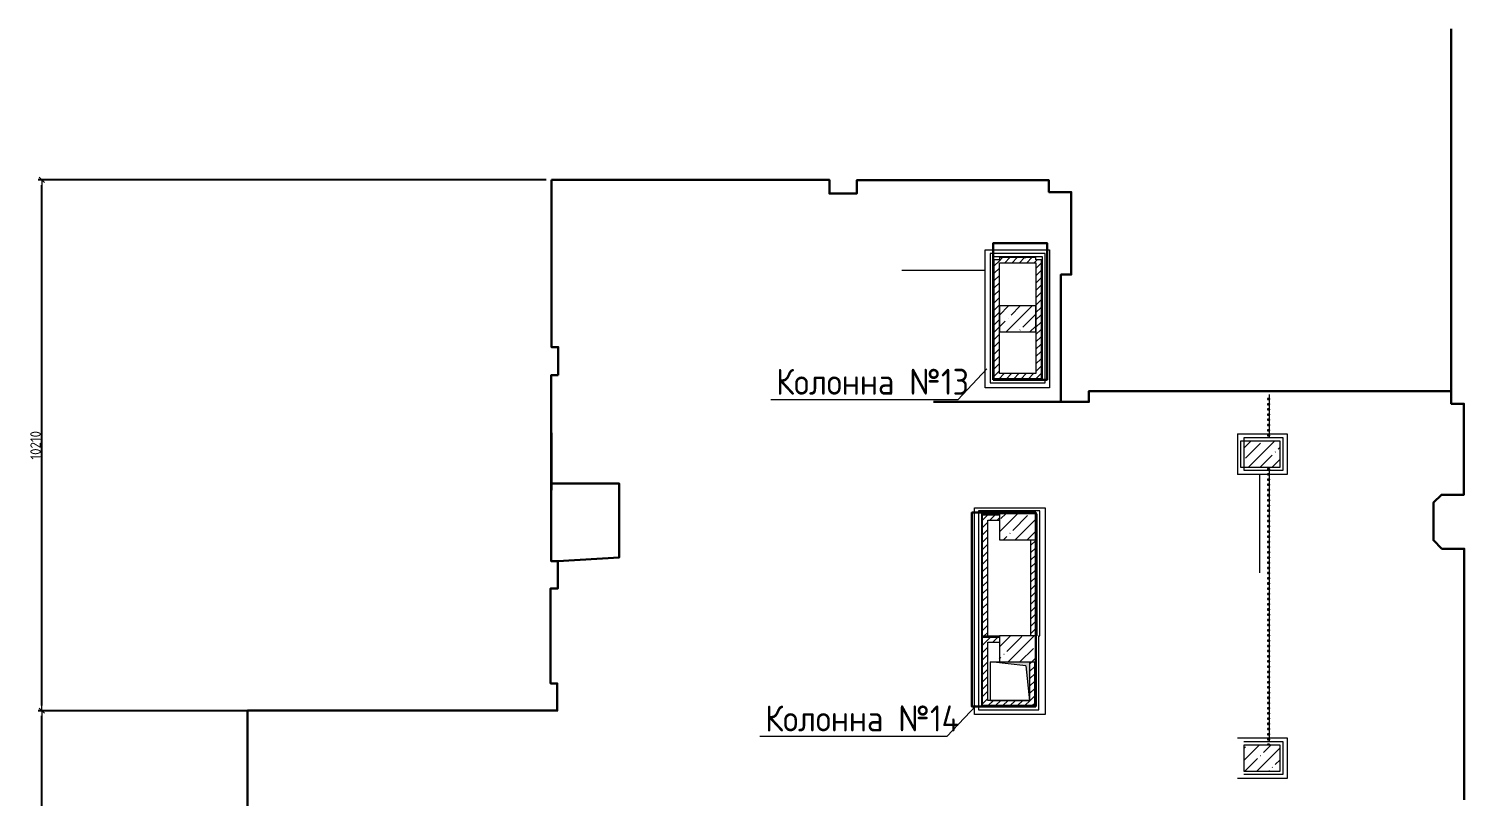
# Model space of a CAD drawing. Header units: millimetres. Extents: x 209 to 1046824, y -248937 to 510758.
# Drawn here: x 407935 to 435562, y 248952 to 263721 of the extents above; entities that cross this region are included whole.
import ezdxf

# ---------------------------------------------------------------- set-up
doc = ezdxf.new("R2010")
doc.units = ezdxf.units.MM
for name, color, linetype, lineweight, true_color in [('A-DETL-7', 7, 'Continuous', 20, 0x01a6fe), ('A-FLOR-1', 7, 'Continuous', 5, 0xc0c0c0), ('I-WALL-15', 7, 'Continuous', 5, 0x787878), ('M-EQPM-1', 7, 'Continuous', 9, 0xaaaaaa), ('M-EQPM-2', 7, 'Continuous', 9, 0xe2e2e2)]:
    doc.layers.add(name, color=color, linetype=linetype, lineweight=lineweight, true_color=true_color)
for name, color, linetype, lineweight in [('A-DETL-MEDM', 7, 'Continuous', 9), ('A-WALL', 7, 'Continuous', 5), ('A-WALL-FNSH-1', 7, 'Continuous', 5), ('I-WALL', 7, 'Continuous', 5), ('S-COLS', 7, 'Continuous', 9), ('S-COLS-1', 7, 'Continuous', 5), ('Ограждение', 7, 'Continuous', 9), ('Ограждение-1', 7, 'Continuous', 20), ('основной', 250, 'Continuous', 15), ('осново', 7, 'Continuous', 30), ('Размеры', 7, 'Continuous', 15)]:
    doc.layers.add(name, color=color, linetype=linetype, lineweight=lineweight)
doc.styles.add('СПДС', font='isocpeur.ttf', dxfattribs={"width": 0.9})
doc.dimstyles.new('Размера А3', dxfattribs={"dimtxt": 200, "dimasz": 100, "dimexe": 70, "dimexo": 100, "dimgap": 20, "dimtad": 1, "dimdec": 0, "dimrnd": 10, "dimzin": 0, "dimdsep": 46, "dimtxsty": 'СПДС', "dimblk": 'ARROWHEAD_6', "dimcen": 1, "dimclrd": 256, "dimclre": 256, "dimclrt": 256, "dimazin": 0, "dimtfac": 1, "dimtdec": 0, "dimtmove": 2, "dimatfit": 3, "dimfxl": 1, "dimtolj": 1, "dimtzin": 0, "dimarcsym": 0})
pattern_1 = [(0, (337766.43, 176205.37), (406.4, 101.6), [6.706, -298.094, 6.706, -298.094, -1625.6]), (0, (337766.43, 176205.37), (406.4, 101.6), [-609.6, 6.706, -602.894, 6.706, -298.094, -711.2]), (0, (337766.43, 176205.37), (406.4, 101.6), [-1524, 6.706, -196.494, 6.706, -501.294]), (120, (337918.83, 176256.17), (-291.18818, 301.15272), [6.706, -298.094, 6.706, -298.094, -1625.6]), (120, (337918.83, 176256.17), (-291.18818, 301.15272), [-609.6, 6.706, -602.894, 6.706, -298.094, -711.2]), (120, (337918.83, 176256.17), (-291.18818, 301.15272), [-1524, 6.706, -196.494, 6.706, -501.294]), (240, (337969.63, 176459.37), (-115.21182, -402.75272), [6.706, -298.094, 6.706, -298.094, -1625.6]), (240, (337969.63, 176459.37), (-115.21182, -402.75272), [-609.6, 6.706, -602.894, 6.706, -298.094, -711.2]), (240, (337969.63, 176459.37), (-115.21182, -402.75272), [-1524, 6.706, -196.494, 6.706, -501.294])]
pattern_2 = [(45, (337766.43, 176205.37), (-70.71068, 70.71068), [])]

# ---------------------------------------------------------------- blocks, each defined once
blk = doc.blocks.new('BSC_Колонна _Прямоугольная - 500х700-V242-АИ_План этажа_Стены_3')
at = {"layer": 'S-COLS-1'}
h = blk.add_hatch(dxfattribs=at)
h.set_pattern_fill('FP_170', color=256, style=0, pattern_type=2)
h.set_pattern_definition([(315, (-73481.04, 93900), (228.0985, 228.0985), []), (315, (-73481.04, 93671.9), (228.0985, 228.0985), [403.225, -80.645, 6.706, -73.939])])
h.paths.add_polyline_path([(-250, 350), (-250, -350), (250, -350), (250, 350), (86, 350)])
for p, q in [((250, 350), (-250, 350)), ((-250, 350), (-250, -350)), ((250, -350), (250, 350)), ((-250, -350), (250, -350))]:
    blk.add_line(p, q, dxfattribs=at)
blk = doc.blocks.new('BSC_Колонна _Прямоугольная - 500х700-V245-АИ_План этажа_Стены_3')
at = {"layer": 'S-COLS-1'}
h = blk.add_hatch(dxfattribs=at)
h.set_pattern_fill('FP_173', color=256, style=0, pattern_type=2)
h.set_pattern_definition([(315, (-79331.04, 93900), (228.0985, 228.0985), []), (315, (-79331.04, 93671.9), (228.0985, 228.0985), [403.225, -80.645, 6.706, -73.939])])
h.paths.add_polyline_path([(-250, 350), (-250, -350), (250, -350), (250, 350), (-101, 350)])
for p, q in [((250, 350), (-250, 350)), ((-250, 350), (-250, -350)), ((250, -350), (250, 350)), ((-250, -350), (250, -350))]:
    blk.add_line(p, q, dxfattribs=at)
blk = doc.blocks.new('BSC_Колонна _Прямоугольная - 500х700-V304-АИ_План этажа_Стены_3')
at = {"layer": 'S-COLS-1'}
h = blk.add_hatch(dxfattribs=at)
h.set_pattern_fill('FP_210', color=256, style=0, pattern_type=2)
h.set_pattern_definition([(315, (-75580.7, 89200), (228.0985, 228.0985), []), (315, (-75580.7, 88971.9), (228.0985, 228.0985), [403.225, -80.645, 6.706, -73.939])])
h.paths.add_polyline_path([(-250, 350), (-250, -350), (250, -350), (250, 350), (110, 350)])
for p, q in [((250, 350), (-250, 350)), ((250, -350), (250, 350)), ((-250, -230), (-250, -350)), ((-250, -350), (250, -350))]:
    blk.add_line(p, q, dxfattribs=at)
blk = doc.blocks.new('BSC_Колонна _Прямоугольная - 500х700-V305-АИ_План этажа_Стены_3')
at = {"layer": 'S-COLS-1'}
h = blk.add_hatch(dxfattribs=at)
h.set_pattern_fill('FP_211', color=256, style=0, pattern_type=2)
h.set_pattern_definition([(315, (-77930.7, 89200), (228.0985, 228.0985), []), (315, (-77930.7, 88971.9), (228.0985, 228.0985), [403.225, -80.645, 6.706, -73.939])])
h.paths.add_polyline_path([(-250, 350), (-250, -350), (250, -350), (250, 350)])
for p, q in [((250, 350), (-250, 350)), ((-250, 350), (-250, -350)), ((250, -350), (250, 350)), ((-250, -350), (250, -350))]:
    blk.add_line(p, q, dxfattribs=at)
blk = doc.blocks.new('Канал вертикальный прямоугольный - Шахта - значок проема-24087406-АИ_План этажа_Стены_3')
at = {"layer": 'M-EQPM-2'}
blk.add_hatch(color=256, dxfattribs=at).paths.add_polyline_path([(375, 375), (-375, 375), (-375, -375), (-300, 300)])
at = {"layer": 'M-EQPM-1'}
for p, q in [((-375, -375), (-375, 375)), ((-375, 375), (375, 375)), ((-300, 300), (-375, -375)), ((-300, 300), (375, 375)), ((375, 375), (375, -375)), ((375, -375), (-375, -375))]:
    blk.add_line(p, q, dxfattribs=at)
blk = doc.blocks.new('О_Балясина_Труба_ГОСТ 86452 - О_Балясина_Труба_ГОСТ 8645-68 2-26159581-АИ_План этажа_Стены_3')
at = {"layer": 'Ограждение-1'}
for p, q in [((10, 20), (-10, 20)), ((-10, 20), (-10, -20)), ((-7, -17), (-7, 17)), ((-7, 17), (7, 17)), ((7, 17), (7, -17)), ((10, -20), (10, 20)), ((-10, -20), (10, -20)), ((7, -17), (-7, -17))]:
    blk.add_line(p, q, dxfattribs=at)
blk = doc.blocks.new('О_Элемент ограждения_Обод_Труба_ГОСТ 86452 - О_Элемент ограждения_Обод_Труба_ГОСТ 8645-68 2-26160767-АИ_План этажа_Стены_3')
at = {"layer": 'Ограждение-1'}
for p, q in [((-5300, 20), (-5320, 20)), ((-5320, 20), (-5320, -20)), ((-5317, 17), (-5303, 17)), ((-5317, -17), (-5317, 17)), ((-5303, 17), (-5303, -17)), ((-5300, -20), (-5300, 20)), ((0, 20), (-20, 20)), ((-20, 20), (-20, -20)), ((-17, 17), (-3, 17)), ((-17, -17), (-17, 17)), ((-3, 17), (-3, -17)), ((-5320, -20), (-5300, -20)), ((-5303, -17), (-5317, -17)), ((-20, -20), (0, -20)), ((-3, -17), (-17, -17))]:
    blk.add_line(p, q, dxfattribs=at)
blk = doc.blocks.new('ARROWHEAD_6')
at = {"color": 0, "linetype": 'Continuous'}
for p, q in [((0, 0), (-1, 0)), ((-0.5, -0.5), (0.5, 0.5))]:
    blk.add_line(p, q, dxfattribs=at)
blk = doc.blocks.new('*D1465')
at = {"layer": 'Defpoints', "color": 0, "lineweight": 30, "transparency": 16777216}
for p in [(408186, 250599), (412146, 250599), (409337, 242489)]:
    blk.add_point(p, dxfattribs=at)
at = {"layer": 'Размеры', "lineweight": -2, "transparency": 16777216}
for p, q in [((412046, 250599), (408116, 250599)), ((408186, 242589), (408186, 250499)), ((409237, 242489), (408116, 242489))]:
    blk.add_line(p, q, dxfattribs=at)
at = {"layer": 'Размеры', "lineweight": -2, "transparency": 16777216, "xscale": 100, "yscale": 100, "zscale": 100}
for p, rotation in [((408186, 250599), 90), ((408186, 242489), 270)]:
    blk.add_blockref('ARROWHEAD_6', p, dxfattribs=dict(at, rotation=rotation))
at = {"layer": 'Размеры', "transparency": 16777216, "insert": (408066, 246544), "char_height": 200, "attachment_point": 5, "rotation": 90, "style": 'СПДС'}
blk.add_mtext('\\A1;8110', dxfattribs=at)
blk = doc.blocks.new('*D1466')
at = {"layer": 'Defpoints', "color": 0, "lineweight": 30, "transparency": 16777216}
for p in [(408186, 260813), (417995, 260813), (418120, 250599)]:
    blk.add_point(p, dxfattribs=at)
at = {"layer": 'Размеры', "lineweight": -2, "transparency": 16777216}
for p, q in [((417895, 260813), (408116, 260813)), ((408186, 250699), (408186, 260713)), ((418020, 250599), (408116, 250599))]:
    blk.add_line(p, q, dxfattribs=at)
at = {"layer": 'Размеры', "lineweight": -2, "transparency": 16777216, "xscale": 100, "yscale": 100, "zscale": 100}
for p, rotation in [((408186, 260813), 90), ((408186, 250599), 270)]:
    blk.add_blockref('ARROWHEAD_6', p, dxfattribs=dict(at, rotation=rotation))
at = {"layer": 'Размеры', "transparency": 16777216, "insert": (408066, 255706), "char_height": 200, "attachment_point": 5, "rotation": 90, "style": 'СПДС'}
blk.add_mtext('\\A1;10210', dxfattribs=at)

msp = doc.modelspace()

# ---------------------------------------------------------------- hatches: boundary and pattern name
at = {"layer": 'I-WALL'}
h = msp.add_hatch(dxfattribs=at)
h.set_pattern_fill('FP_5', color=256, style=0, pattern_type=2)
h.set_pattern_definition(pattern_2)
h.paths.add_polyline_path([(426516.4, 257086.1), (426616.4, 257086.1), (426616.4, 259276.1), (426516.4, 259276.1), (426516.4, 257559.4)])
h = msp.add_hatch(dxfattribs=at)
h.set_pattern_fill('FP_5', color=256, style=0, pattern_type=2)
h.set_pattern_definition(pattern_2)
h.paths.add_polyline_path([(426616.4, 259216.1), (427316.4, 259216.1), (427316.4, 259316.1), (426616.4, 259316.1), (426616.4, 259276.1)])
h = msp.add_hatch(dxfattribs=at)
h.set_pattern_fill('FP_5', color=256, style=0, pattern_type=2)
h.set_pattern_definition(pattern_2)
h.paths.add_polyline_path([(427316.4, 256986.1), (427416.4, 256986.1), (427416.4, 259276.1), (427316.4, 259276.1), (427316.4, 257086.1)])
h = msp.add_hatch(dxfattribs=at)
h.set_pattern_fill('FP_5', color=256, style=0, pattern_type=2)
h.set_pattern_definition(pattern_2)
h.paths.add_polyline_path([(427316.4, 256986.1), (427316.4, 257086.1), (426516.4, 257086.1), (426516.4, 256986.1)])
h = msp.add_hatch(dxfattribs=at)
h.set_pattern_fill('FP_5', color=256, style=0, pattern_type=2)
h.set_pattern_definition(pattern_2)
h.paths.add_polyline_path([(426292.6, 252036.1), (426392.6, 252036.1), (426392.6, 254366.1), (426292.6, 254366.1), (426292.6, 253312)])
h = msp.add_hatch(dxfattribs=at)
h.set_pattern_fill('FP_5', color=256, style=0, pattern_type=2)
h.set_pattern_definition(pattern_2)
h.paths.add_polyline_path([(426616.4, 254266.1), (426616.4, 254366.1), (426392.6, 254366.1), (426392.6, 254266.1)])
h = msp.add_hatch(dxfattribs=at)
h.set_pattern_fill('FP_5', color=256, style=0, pattern_type=2)
h.set_pattern_definition(pattern_2)
h.paths.add_polyline_path([(427316.4, 252036.1), (427316.4, 253886.1), (427216.4, 253886.1), (427216.4, 252036.1)])
h = msp.add_hatch(dxfattribs=at)
h.set_pattern_fill('FP_5', color=256, style=0, pattern_type=2)
h.set_pattern_definition(pattern_2)
h.paths.add_polyline_path([(426616.4, 251916.1), (426616.4, 252016.1), (426292.6, 252016.1), (426292.6, 251916.1), (426392.6, 251916.1)])
h = msp.add_hatch(dxfattribs=at)
h.set_pattern_fill('FP_5', color=256, style=0, pattern_type=2)
h.set_pattern_definition(pattern_2)
h.paths.add_polyline_path([(426292.6, 250696.4), (426392.6, 250696.4), (426392.6, 251916.1), (426292.6, 251916.1), (426292.6, 251896.2)])
h = msp.add_hatch(dxfattribs=at)
h.set_pattern_fill('FP_5', color=256, style=0, pattern_type=2)
h.set_pattern_definition(pattern_2)
h.paths.add_polyline_path([(427296.4, 250796.4), (427296.4, 251536.1), (427196.4, 251536.1), (427196.4, 250796.4)])
h = msp.add_hatch(dxfattribs=at)
h.set_pattern_fill('FP_5', color=256, style=0, pattern_type=2)
h.set_pattern_definition(pattern_2)
h.paths.add_polyline_path([(427121.4, 250696.4), (427296.4, 250696.4), (427296.4, 250796.4), (427196.4, 250796.4), (427195.3, 250796.4), (426392.6, 250796.4), (426392.6, 250696.4)])
at = {"layer": 'I-WALL-15'}
h = msp.add_hatch(dxfattribs=at)
h.set_pattern_fill('FP_3', color=256, style=0, pattern_type=2)
h.set_pattern_definition(pattern_1)
h.paths.add_polyline_path([(426516.4, 256986.1), (426516.4, 259276.1), (426496.4, 259276.1), (426496.4, 256986.1)])
h = msp.add_hatch(dxfattribs=at)
h.set_pattern_fill('FP_3', color=256, style=0, pattern_type=2)
h.set_pattern_definition(pattern_1)
h.paths.add_polyline_path([(427316.4, 259316.1), (427316.4, 259336.1), (426616.4, 259336.1), (426616.4, 259316.1)])
h = msp.add_hatch(dxfattribs=at)
h.set_pattern_fill('FP_3', color=256, style=0, pattern_type=2)
h.set_pattern_definition(pattern_1)
h.paths.add_polyline_path([(427436.4, 256966.1), (427436.4, 259276.1), (427416.4, 259276.1), (427416.4, 256966.1)])
h = msp.add_hatch(dxfattribs=at)
h.set_pattern_fill('FP_3', color=256, style=0, pattern_type=2)
h.set_pattern_definition(pattern_1)
h.paths.add_polyline_path([(426496.4, 256966.1), (427416.4, 256966.1), (427416.4, 256986.1), (426496.4, 256986.1)])
h = msp.add_hatch(dxfattribs=at)
h.set_pattern_fill('FP_3', color=256, style=0, pattern_type=2)
h.set_pattern_definition(pattern_1)
h.paths.add_polyline_path([(426292.6, 252036.1), (426292.6, 254386.1), (426272.6, 254386.1), (426272.6, 252036.1)])
h = msp.add_hatch(dxfattribs=at)
h.set_pattern_fill('FP_3', color=256, style=0, pattern_type=2)
h.set_pattern_definition(pattern_1)
h.paths.add_polyline_path([(426292.6, 254366.1), (426616.4, 254366.1), (426616.4, 254386.1), (426292.6, 254386.1)])
h = msp.add_hatch(dxfattribs=at)
h.set_pattern_fill('FP_3', color=256, style=0, pattern_type=2)
h.set_pattern_definition(pattern_1)
h.paths.add_polyline_path([(427336.4, 252036.1), (427336.4, 254326.1), (427316.4, 254326.1), (427316.4, 252036.1)])
h = msp.add_hatch(dxfattribs=at)
h.set_pattern_fill('FP_3', color=256, style=0, pattern_type=2)
h.set_pattern_definition(pattern_1)
h.paths.add_polyline_path([(426616.4, 252016.1), (426616.4, 252036.1), (426272.6, 252036.1), (426272.6, 252016.1), (426292.6, 252016.1)])
h = msp.add_hatch(dxfattribs=at)
h.set_pattern_fill('FP_3', color=256, style=0, pattern_type=2)
h.set_pattern_definition(pattern_1)
h.paths.add_polyline_path([(426292.6, 250676.4), (426292.6, 252016.1), (426272.6, 252016.1), (426272.6, 250676.4)])
h = msp.add_hatch(dxfattribs=at)
h.set_pattern_fill('FP_3', color=256, style=0, pattern_type=2)
h.set_pattern_definition(pattern_1)
h.paths.add_polyline_path([(427296.4, 250696.4), (427316.4, 250696.4), (427316.4, 251536.1), (427296.4, 251536.1), (427296.4, 250796.4)])
h = msp.add_hatch(dxfattribs=at)
h.set_pattern_fill('FP_3', color=256, style=0, pattern_type=2)
h.set_pattern_definition(pattern_1)
h.paths.add_polyline_path([(426292.6, 250676.4), (427316.4, 250676.4), (427316.4, 250696.4), (426292.6, 250696.4)])
at = {"layer": 'S-COLS-1'}
h = msp.add_hatch(dxfattribs=at)
h.set_pattern_fill('FP_1', color=256, style=0, pattern_type=2)
h.set_pattern_definition([(45, (337766.43, 176205.37), (-228.0985, 228.0985), []), (45, (337994.53, 176205.37), (-228.0985, 228.0985), [403.225, -80.645, 6.706, -73.939])])
h.paths.add_polyline_path([(427316.4, 257886.1), (427316.4, 258386.1), (426616.4, 258386.1), (426616.4, 257886.1)])

# ---------------------------------------------------------------- linework, layer by layer
at = {"lineweight": 30}
for points in [[(435562, 248884.7), (435562, 253714.7), (435132, 253714.7), (434969.4, 253877.4), (434969.4, 254602.4), (435121.4, 254754.4), (435556.4, 254754.4), (435556.4, 256504.4), (435311.4, 256504.4), (435311.4, 256749.4), (435311.4, 263721.4)], [(427799.4, 256539.4), (427799.4, 258989.4), (427819.4, 258989.4), (427999.4, 258989.4), (427999.4, 260576.4), (427799.4, 260576.4), (427569.4, 260576.4), (427569.4, 260806.4), (423869.4, 260806.4), (423869.4, 260550.4), (423345.4, 260550.4), (423345.4, 260813.4), (417995.4, 260813.4)], [(417995.4, 260813.4), (417995.4, 257596.4), (418125.4, 257596.4), (418125.4, 257056.4)], [(418125.4, 257056.4), (417990.4, 257056.4), (417990.4, 253475.4), (417991.4, 253475.4)], [(417990.4, 257056.4), (417997.7, 254843.4), (417995.5, 254973.4), (419295.5, 254973.4), (419295.5, 253543.4), (418120.4, 253475.4)], [(435311.4, 256749.4), (428339.4, 256749.4), (428339.4, 256539.4), (427799.4, 256539.4), (425349.4, 256539.4)], [(417990.4, 253475.4), (418120.4, 253475.4), (418120.4, 252950.4), (418107.4, 252950.4), (417977.4, 252950.4), (417977.4, 251124.4), (418107.4, 251124.4), (418107.4, 250599.4), (417977.4, 250599.4)], [(418120.4, 250599.4), (412146.4, 250599.4), (412146.4, 245678.4), (412688.4, 245678.4), (412688.4, 245121.4), (412146.4, 245121.4), (412146.4, 242489.4)]]:
    msp.add_lwpolyline(points, dxfattribs=at)
for points in [[(426496.4, 256966.1), (427532.4, 256966.1), (427532.4, 259598.1), (426496.4, 259598.1)], [(427316.4, 250676.4), (426086.4, 250676.4), (426086.4, 254410.4), (427316.4, 254410.4)]]:
    msp.add_lwpolyline(points, close=True, dxfattribs=at)
at = {"layer": 'A-DETL-7'}
for p, q in [((426339.6, 259469.6), (427579.6, 259469.6)), ((426339.6, 256809.6), (426339.6, 259469.6)), ((427579.6, 259469.6), (427579.6, 256809.6)), ((427579.6, 256809.6), (426339.6, 256809.6)), ((431196, 255926.4), (432156.4, 255926.4)), ((431196, 255926.4), (431196, 255146.4)), ((432156.4, 255926.4), (432156.4, 255146.4)), ((432156.4, 255146.4), (431196, 255146.4)), ((426137.2, 254504.2), (427497.2, 254504.2)), ((426137.2, 250524.2), (426137.2, 254504.2)), ((427497.2, 254504.2), (427497.2, 250524.2)), ((427497.2, 250524.2), (426137.2, 250524.2)), ((431196, 250076.4), (432156.4, 250076.4)), ((432156.4, 250076.4), (432156.4, 249296.4)), ((432156.4, 249296.4), (431196, 249296.4))]:
    msp.add_line(p, q, dxfattribs=at)
at = {"layer": 'A-DETL-MEDM'}
for p, q in [((424739.6, 259076.7), (426339.6, 259076.7)), ((431626.4, 253251.1), (431626.4, 255146.4))]:
    msp.add_line(p, q, dxfattribs=at)
at = {"layer": 'A-FLOR-1'}
for p, q in [((431816.4, 256606.1), (431816.4, 256686.1)), ((431816.4, 256506.1), (431816.4, 256586.1)), ((431816.4, 256406.1), (431816.4, 256486.1)), ((431816.4, 256306.1), (431816.4, 256386.1)), ((431816.4, 256206.1), (431816.4, 256286.1)), ((431816.4, 256106.1), (431816.4, 256186.1)), ((431816.4, 256006.1), (431816.4, 256086.1)), ((431816.4, 255906.1), (431816.4, 255986.1)), ((431816.4, 255846.4), (431816.4, 255886.1)), ((431816.4, 255156.1), (431816.4, 255226.4)), ((431816.4, 255056.1), (431816.4, 255136.1)), ((431816.4, 254956.1), (431816.4, 255036.1)), ((431816.4, 254856.1), (431816.4, 254936.1)), ((431816.4, 254756.1), (431816.4, 254836.1)), ((431816.4, 254656.1), (431816.4, 254736.1)), ((431816.4, 254556.1), (431816.4, 254636.1)), ((431816.4, 254456.1), (431816.4, 254536.1)), ((431816.4, 254356.1), (431816.4, 254436.1)), ((431816.4, 254256.1), (431816.4, 254336.1)), ((431816.4, 254156.1), (431816.4, 254236.1)), ((431816.4, 254056.1), (431816.4, 254136.1)), ((431816.4, 253956.1), (431816.4, 254036.1)), ((431816.4, 253856.1), (431816.4, 253936.1)), ((431816.4, 253756.1), (431816.4, 253836.1)), ((431816.4, 253656.1), (431816.4, 253736.1)), ((431816.4, 253556.1), (431816.4, 253636.1)), ((431816.4, 253456.1), (431816.4, 253536.1)), ((431816.4, 253356.1), (431816.4, 253436.1)), ((431816.4, 253256.1), (431816.4, 253336.1)), ((431816.4, 253156.1), (431816.4, 253236.1)), ((431816.4, 253056.1), (431816.4, 253136.1)), ((431816.4, 252958), (431816.4, 253036.1)), ((431816.4, 252856.1), (431816.4, 252936.1)), ((431816.4, 252756.1), (431816.4, 252836.1)), ((431816.4, 252656.1), (431816.4, 252736.1)), ((431816.4, 252556.1), (431816.4, 252636.1)), ((431816.4, 252456.1), (431816.4, 252536.1)), ((431816.4, 252356.1), (431816.4, 252436.1)), ((431816.4, 252256.1), (431816.4, 252336.1)), ((431816.4, 252156.1), (431816.4, 252236.1)), ((431816.4, 252056.1), (431816.4, 252136.1)), ((431816.4, 251956.1), (431816.4, 252036.1)), ((431816.4, 251856.1), (431816.4, 251936.1)), ((431816.4, 251756.1), (431816.4, 251836.1)), ((431816.4, 251656.1), (431816.4, 251736.1)), ((431816.4, 251556.1), (431816.4, 251636.1)), ((431816.4, 251456.1), (431816.4, 251536.1)), ((431816.4, 251356.1), (431816.4, 251436.1)), ((431816.4, 251256.1), (431816.4, 251336.1)), ((431816.4, 251156.1), (431816.4, 251236.1)), ((431816.4, 251056.1), (431816.4, 251136.1)), ((431816.4, 250956.1), (431816.4, 251036.1)), ((431816.4, 250856.1), (431816.4, 250936.1)), ((431816.4, 250756.1), (431816.4, 250834.4)), ((431816.4, 250656.1), (431816.4, 250736.1)), ((431816.4, 250556.1), (431816.4, 250636.1)), ((431816.4, 250456.1), (431816.4, 250536.1)), ((431816.4, 250356.1), (431816.4, 250436.1)), ((431816.4, 250256.1), (431816.4, 250336.1)), ((431816.4, 250156.1), (431816.4, 250236.1)), ((431816.4, 250056.1), (431816.4, 250136.1)), ((431816.4, 249996.4), (431816.4, 250036.1))]:
    msp.add_line(p, q, dxfattribs=at)
at = {"layer": 'A-WALL'}
for p, q in [((426436.4, 259396.1), (426436.4, 256906.1)), ((427496.4, 259396.1), (426436.4, 259396.1)), ((426496.4, 256966.1), (426496.4, 259336.1)), ((426496.4, 259336.1), (427436.4, 259336.1)), ((426516.4, 256986.1), (426516.4, 259276.1)), ((427316.4, 259316.1), (426616.4, 259316.1)), ((427416.4, 259276.1), (427416.4, 256986.1)), ((427436.4, 259336.1), (427436.4, 256966.1)), ((427496.4, 256906.1), (427496.4, 259396.1)), ((427416.4, 256986.1), (426516.4, 256986.1)), ((426436.4, 256906.1), (427496.4, 256906.1)), ((432076.4, 255846.4), (431316.4, 255846.4)), ((431316.4, 255846.4), (431316.4, 255786.4)), ((432076.4, 255226.4), (432076.4, 255846.4)), ((431256.4, 255786.4), (431256.4, 255286.4)), ((431316.4, 255786.4), (431256.4, 255786.4)), ((431256.4, 255286.4), (431316.4, 255286.4)), ((431316.4, 255286.4), (431316.4, 255226.4)), ((431316.4, 255226.4), (432076.4, 255226.4)), ((426212.6, 254446.1), (426212.6, 250616.4)), ((427396.4, 254446.1), (426212.6, 254446.1)), ((426292.6, 254366.1), (426616.4, 254366.1)), ((426292.6, 252036.1), (426292.6, 254366.1)), ((427316.4, 254386.1), (427336.4, 254386.1)), ((427336.4, 254386.1), (427336.4, 252036.1)), ((427396.4, 252036.1), (427396.4, 254446.1)), ((427316.4, 253886.1), (427316.4, 252036.1)), ((426292.6, 252016.1), (426616.4, 252016.1)), ((426292.6, 250696.4), (426292.6, 252016.1)), ((427376.4, 250616.4), (427376.4, 252036.1)), ((427376.4, 252036.1), (427396.4, 252036.1)), ((427296.4, 250696.4), (427296.4, 251536.1)), ((427316.4, 251536.1), (427316.4, 250676.4)), ((426212.6, 250616.4), (427376.4, 250616.4)), ((427316.4, 250676.4), (426272.6, 250676.4)), ((427296.4, 250696.4), (426292.6, 250696.4)), ((432076.4, 249996.4), (431316.4, 249996.4)), ((432076.4, 249376.4), (432076.4, 249996.4)), ((431316.4, 249376.4), (432076.4, 249376.4))]:
    msp.add_line(p, q, dxfattribs=at)
at = {"layer": 'A-WALL-FNSH-1'}
for p, q in [((426616.4, 259276.1), (426496.4, 259276.1)), ((426616.4, 259336.1), (426616.4, 259276.1)), ((426616.4, 257086.1), (426616.4, 259216.1)), ((426616.4, 259216.1), (427316.4, 259216.1)), ((427316.4, 259276.1), (427316.4, 259336.1)), ((427436.4, 259276.1), (427316.4, 259276.1)), ((427316.4, 259216.1), (427316.4, 257086.1)), ((426496.4, 256966.1), (427436.4, 256966.1)), ((427316.4, 257086.1), (426616.4, 257086.1)), ((426616.4, 254386.1), (426272.6, 254386.1)), ((426272.6, 254386.1), (426272.6, 250676.4)), ((426392.6, 254266.1), (426616.4, 254266.1)), ((426392.6, 252036.1), (426392.6, 254266.1)), ((427336.4, 254326.1), (427316.4, 254326.1)), ((427216.4, 253886.1), (427216.4, 252036.1)), ((426272.6, 252036.1), (426616.4, 252036.1)), ((427316.4, 252036.1), (427336.4, 252036.1)), ((426392.6, 251916.1), (426616.4, 251916.1)), ((426392.6, 250796.4), (426392.6, 251916.1)), ((427195.3, 250796.4), (426392.6, 250796.4))]:
    msp.add_line(p, q, dxfattribs=at)
at = {"layer": 'S-COLS-1'}
for p, q in [((427316.4, 258386.1), (426616.4, 258386.1)), ((426616.4, 258386.1), (426616.4, 257886.1)), ((427316.4, 257886.1), (427316.4, 258386.1)), ((426616.4, 257886.1), (427316.4, 257886.1))]:
    msp.add_line(p, q, dxfattribs=at)
at = {"layer": 'основной', "lineweight": 15}
for points in [[(426376.5, 257177.9), (425815.9, 256577.9), (422215.9, 256577.9)], [(426165.7, 250699.6), (425605.1, 250099.6), (422005.1, 250099.6)]]:
    msp.add_lwpolyline(points, dxfattribs=at)

# ---------------------------------------------------------------- block references
at = {"layer": 'M-EQPM-1', "rotation": 269.9999999999989}
msp.add_blockref('Канал вертикальный прямоугольный - Шахта - значок проема-24087406-АИ_План этажа_Стены_3', (426821.4, 251161.1), dxfattribs=at)
at = {"layer": 'S-COLS', "rotation": 89.9999999999999}
for name, p in [('BSC_Колонна _Прямоугольная - 500х700-V245-АИ_План этажа_Стены_3', (431666.4, 255536.4)), ('BSC_Колонна _Прямоугольная - 500х700-V305-АИ_План этажа_Стены_3', (426966.4, 254136.1)), ('BSC_Колонна _Прямоугольная - 500х700-V304-АИ_План этажа_Стены_3', (426966.4, 251786.1)), ('BSC_Колонна _Прямоугольная - 500х700-V242-АИ_План этажа_Стены_3', (431666.4, 249686.4))]:
    msp.add_blockref(name, p, dxfattribs=at)
at = {"layer": 'Ограждение'}
for name, p, rotation in [('О_Балясина_Труба_ГОСТ 86452 - О_Балясина_Труба_ГОСТ 8645-68 2-26159581-АИ_План этажа_Стены_3', (431796.4, 256596.1), 90.00000000000024), ('О_Балясина_Труба_ГОСТ 86452 - О_Балясина_Труба_ГОСТ 8645-68 2-26159581-АИ_План этажа_Стены_3', (431796.4, 256496.1), 90.00000000000024), ('О_Балясина_Труба_ГОСТ 86452 - О_Балясина_Труба_ГОСТ 8645-68 2-26159581-АИ_План этажа_Стены_3', (431796.4, 256396.1), 90.00000000000024), ('О_Балясина_Труба_ГОСТ 86452 - О_Балясина_Труба_ГОСТ 8645-68 2-26159581-АИ_План этажа_Стены_3', (431796.4, 256296.1), 90.00000000000024), ('О_Балясина_Труба_ГОСТ 86452 - О_Балясина_Труба_ГОСТ 8645-68 2-26159581-АИ_План этажа_Стены_3', (431796.4, 256196.1), 90.00000000000024), ('О_Балясина_Труба_ГОСТ 86452 - О_Балясина_Труба_ГОСТ 8645-68 2-26159581-АИ_План этажа_Стены_3', (431796.4, 256096.1), 90.00000000000024), ('О_Балясина_Труба_ГОСТ 86452 - О_Балясина_Труба_ГОСТ 8645-68 2-26159581-АИ_План этажа_Стены_3', (431796.4, 255996.1), 90.00000000000024), ('О_Балясина_Труба_ГОСТ 86452 - О_Балясина_Труба_ГОСТ 8645-68 2-26159581-АИ_План этажа_Стены_3', (431796.4, 255896.1), 90.00000000000024), ('О_Элемент ограждения_Обод_Труба_ГОСТ 86452 - О_Элемент ограждения_Обод_Труба_ГОСТ 8645-68 2-26160767-АИ_План этажа_Стены_3', (431796.4, 249936.1), 270.0000000000001), ('О_Балясина_Труба_ГОСТ 86452 - О_Балясина_Труба_ГОСТ 8645-68 2-26159581-АИ_План этажа_Стены_3', (431796.4, 255146.1), 90.00000000000024), ('О_Балясина_Труба_ГОСТ 86452 - О_Балясина_Труба_ГОСТ 8645-68 2-26159581-АИ_План этажа_Стены_3', (431796.4, 255046.1), 90.00000000000024), ('О_Балясина_Труба_ГОСТ 86452 - О_Балясина_Труба_ГОСТ 8645-68 2-26159581-АИ_План этажа_Стены_3', (431796.4, 254946.1), 90.00000000000024), ('О_Балясина_Труба_ГОСТ 86452 - О_Балясина_Труба_ГОСТ 8645-68 2-26159581-АИ_План этажа_Стены_3', (431796.4, 254846.1), 90.00000000000024), ('О_Балясина_Труба_ГОСТ 86452 - О_Балясина_Труба_ГОСТ 8645-68 2-26159581-АИ_План этажа_Стены_3', (431796.4, 254746.1), 90.00000000000024), ('О_Балясина_Труба_ГОСТ 86452 - О_Балясина_Труба_ГОСТ 8645-68 2-26159581-АИ_План этажа_Стены_3', (431796.4, 254646.1), 90.00000000000024), ('О_Балясина_Труба_ГОСТ 86452 - О_Балясина_Труба_ГОСТ 8645-68 2-26159581-АИ_План этажа_Стены_3', (431796.4, 254546.1), 90.00000000000024), ('О_Балясина_Труба_ГОСТ 86452 - О_Балясина_Труба_ГОСТ 8645-68 2-26159581-АИ_План этажа_Стены_3', (431796.4, 254446.1), 90.00000000000024), ('О_Балясина_Труба_ГОСТ 86452 - О_Балясина_Труба_ГОСТ 8645-68 2-26159581-АИ_План этажа_Стены_3', (431796.4, 254346.1), 90.00000000000024), ('О_Балясина_Труба_ГОСТ 86452 - О_Балясина_Труба_ГОСТ 8645-68 2-26159581-АИ_План этажа_Стены_3', (431796.4, 254246.1), 90.00000000000024), ('О_Балясина_Труба_ГОСТ 86452 - О_Балясина_Труба_ГОСТ 8645-68 2-26159581-АИ_План этажа_Стены_3', (431796.4, 254146.1), 90.00000000000024), ('О_Балясина_Труба_ГОСТ 86452 - О_Балясина_Труба_ГОСТ 8645-68 2-26159581-АИ_План этажа_Стены_3', (431796.4, 254046.1), 90.00000000000024), ('О_Балясина_Труба_ГОСТ 86452 - О_Балясина_Труба_ГОСТ 8645-68 2-26159581-АИ_План этажа_Стены_3', (431796.4, 253946.1), 90.00000000000024), ('О_Балясина_Труба_ГОСТ 86452 - О_Балясина_Труба_ГОСТ 8645-68 2-26159581-АИ_План этажа_Стены_3', (431796.4, 253846.1), 90.00000000000024), ('О_Балясина_Труба_ГОСТ 86452 - О_Балясина_Труба_ГОСТ 8645-68 2-26159581-АИ_План этажа_Стены_3', (431796.4, 253746.1), 90.00000000000024), ('О_Балясина_Труба_ГОСТ 86452 - О_Балясина_Труба_ГОСТ 8645-68 2-26159581-АИ_План этажа_Стены_3', (431796.4, 253646.1), 90.00000000000024), ('О_Балясина_Труба_ГОСТ 86452 - О_Балясина_Труба_ГОСТ 8645-68 2-26159581-АИ_План этажа_Стены_3', (431796.4, 253546.1), 90.00000000000024), ('О_Балясина_Труба_ГОСТ 86452 - О_Балясина_Труба_ГОСТ 8645-68 2-26159581-АИ_План этажа_Стены_3', (431796.4, 253446.1), 90.00000000000024), ('О_Балясина_Труба_ГОСТ 86452 - О_Балясина_Труба_ГОСТ 8645-68 2-26159581-АИ_План этажа_Стены_3', (431796.4, 253346.1), 90.00000000000024), ('О_Балясина_Труба_ГОСТ 86452 - О_Балясина_Труба_ГОСТ 8645-68 2-26159581-АИ_План этажа_Стены_3', (431796.4, 253246.1), 90.00000000000024), ('О_Балясина_Труба_ГОСТ 86452 - О_Балясина_Труба_ГОСТ 8645-68 2-26159581-АИ_План этажа_Стены_3', (431796.4, 253146.1), 90.00000000000024), ('О_Балясина_Труба_ГОСТ 86452 - О_Балясина_Труба_ГОСТ 8645-68 2-26159581-АИ_План этажа_Стены_3', (431796.4, 253046.1), 90.00000000000024), ('О_Балясина_Труба_ГОСТ 86452 - О_Балясина_Труба_ГОСТ 8645-68 2-26159581-АИ_План этажа_Стены_3', (431796.4, 252946.1), 90.00000000000024), ('О_Балясина_Труба_ГОСТ 86452 - О_Балясина_Труба_ГОСТ 8645-68 2-26159581-АИ_План этажа_Стены_3', (431796.4, 252846.1), 90.00000000000024), ('О_Балясина_Труба_ГОСТ 86452 - О_Балясина_Труба_ГОСТ 8645-68 2-26159581-АИ_План этажа_Стены_3', (431796.4, 252746.1), 90.00000000000024), ('О_Балясина_Труба_ГОСТ 86452 - О_Балясина_Труба_ГОСТ 8645-68 2-26159581-АИ_План этажа_Стены_3', (431796.4, 252646.1), 90.00000000000024), ('О_Балясина_Труба_ГОСТ 86452 - О_Балясина_Труба_ГОСТ 8645-68 2-26159581-АИ_План этажа_Стены_3', (431796.4, 252546.1), 90.00000000000024), ('О_Балясина_Труба_ГОСТ 86452 - О_Балясина_Труба_ГОСТ 8645-68 2-26159581-АИ_План этажа_Стены_3', (431796.4, 252446.1), 90.00000000000024), ('О_Балясина_Труба_ГОСТ 86452 - О_Балясина_Труба_ГОСТ 8645-68 2-26159581-АИ_План этажа_Стены_3', (431796.4, 252346.1), 90.00000000000024), ('О_Балясина_Труба_ГОСТ 86452 - О_Балясина_Труба_ГОСТ 8645-68 2-26159581-АИ_План этажа_Стены_3', (431796.4, 252246.1), 90.00000000000024), ('О_Балясина_Труба_ГОСТ 86452 - О_Балясина_Труба_ГОСТ 8645-68 2-26159581-АИ_План этажа_Стены_3', (431796.4, 252146.1), 90.00000000000024), ('О_Балясина_Труба_ГОСТ 86452 - О_Балясина_Труба_ГОСТ 8645-68 2-26159581-АИ_План этажа_Стены_3', (431796.4, 252046.1), 90.00000000000024), ('О_Балясина_Труба_ГОСТ 86452 - О_Балясина_Труба_ГОСТ 8645-68 2-26159581-АИ_План этажа_Стены_3', (431796.4, 251946.1), 90.00000000000024), ('О_Балясина_Труба_ГОСТ 86452 - О_Балясина_Труба_ГОСТ 8645-68 2-26159581-АИ_План этажа_Стены_3', (431796.4, 251846.1), 90.00000000000024), ('О_Балясина_Труба_ГОСТ 86452 - О_Балясина_Труба_ГОСТ 8645-68 2-26159581-АИ_План этажа_Стены_3', (431796.4, 251746.1), 90.00000000000024), ('О_Балясина_Труба_ГОСТ 86452 - О_Балясина_Труба_ГОСТ 8645-68 2-26159581-АИ_План этажа_Стены_3', (431796.4, 251646.1), 90.00000000000024), ('О_Балясина_Труба_ГОСТ 86452 - О_Балясина_Труба_ГОСТ 8645-68 2-26159581-АИ_План этажа_Стены_3', (431796.4, 251546.1), 90.00000000000024), ('О_Балясина_Труба_ГОСТ 86452 - О_Балясина_Труба_ГОСТ 8645-68 2-26159581-АИ_План этажа_Стены_3', (431796.4, 251446.1), 90.00000000000024), ('О_Балясина_Труба_ГОСТ 86452 - О_Балясина_Труба_ГОСТ 8645-68 2-26159581-АИ_План этажа_Стены_3', (431796.4, 251346.1), 90.00000000000024), ('О_Балясина_Труба_ГОСТ 86452 - О_Балясина_Труба_ГОСТ 8645-68 2-26159581-АИ_План этажа_Стены_3', (431796.4, 251246.1), 90.00000000000024), ('О_Балясина_Труба_ГОСТ 86452 - О_Балясина_Труба_ГОСТ 8645-68 2-26159581-АИ_План этажа_Стены_3', (431796.4, 251146.1), 90.00000000000024), ('О_Балясина_Труба_ГОСТ 86452 - О_Балясина_Труба_ГОСТ 8645-68 2-26159581-АИ_План этажа_Стены_3', (431796.4, 251046.1), 90.00000000000024), ('О_Балясина_Труба_ГОСТ 86452 - О_Балясина_Труба_ГОСТ 8645-68 2-26159581-АИ_План этажа_Стены_3', (431796.4, 250946.1), 90.00000000000024), ('О_Балясина_Труба_ГОСТ 86452 - О_Балясина_Труба_ГОСТ 8645-68 2-26159581-АИ_План этажа_Стены_3', (431796.4, 250846.1), 90.00000000000024), ('О_Балясина_Труба_ГОСТ 86452 - О_Балясина_Труба_ГОСТ 8645-68 2-26159581-АИ_План этажа_Стены_3', (431796.4, 250746.1), 90.00000000000024), ('О_Балясина_Труба_ГОСТ 86452 - О_Балясина_Труба_ГОСТ 8645-68 2-26159581-АИ_План этажа_Стены_3', (431796.4, 250646.1), 90.00000000000024), ('О_Балясина_Труба_ГОСТ 86452 - О_Балясина_Труба_ГОСТ 8645-68 2-26159581-АИ_План этажа_Стены_3', (431796.4, 250546.1), 90.00000000000024), ('О_Балясина_Труба_ГОСТ 86452 - О_Балясина_Труба_ГОСТ 8645-68 2-26159581-АИ_План этажа_Стены_3', (431796.4, 250446.1), 90.00000000000024), ('О_Балясина_Труба_ГОСТ 86452 - О_Балясина_Труба_ГОСТ 8645-68 2-26159581-АИ_План этажа_Стены_3', (431796.4, 250346.1), 90.00000000000024), ('О_Балясина_Труба_ГОСТ 86452 - О_Балясина_Труба_ГОСТ 8645-68 2-26159581-АИ_План этажа_Стены_3', (431796.4, 250246.1), 90.00000000000024), ('О_Балясина_Труба_ГОСТ 86452 - О_Балясина_Труба_ГОСТ 8645-68 2-26159581-АИ_План этажа_Стены_3', (431796.4, 250146.1), 90.00000000000024), ('О_Балясина_Труба_ГОСТ 86452 - О_Балясина_Труба_ГОСТ 8645-68 2-26159581-АИ_План этажа_Стены_3', (431796.4, 250046.1), 90.00000000000024)]:
    msp.add_blockref(name, p, dxfattribs=dict(at, rotation=rotation))

# ---------------------------------------------------------------- texts
at = {"layer": 'осново', "char_height": 500, "attachment_point": 1, "style": 'СПДС'}
for s, insert in [('Колонна №13', (422319.3, 257177.9)), ('Колонна №14', (422108.5, 250699.6))]:
    msp.add_mtext_dynamic_manual_height_columns(s, width=3780.915, gutter_width=1678.4, heights=[0], dxfattribs=dict(at, insert=insert))

# ---------------------------------------------------------------- dimensions: what is measured, and where the dimension line sits
at = {"layer": 'Размеры'}
for base, p1, p2, picture, middle in [((408186.1, 260813.4), (418120.4, 250599.4), (417995.4, 260813.4), '*D1466', (408066.1, 255706.4)), ((408186.1, 250599.4), (409337.4, 242489.4), (412146.4, 250599.4), '*D1465', (408066.1, 246544.4))]:
    dim = msp.add_linear_dim(base=base, p1=p1, p2=p2, angle=90, dimstyle='Размера А3', dxfattribs=at)
    dim.commit()
    dim.dimension.update_dxf_attribs({"geometry": picture, "text_midpoint": middle})

doc.saveas('drawing.dxf')
